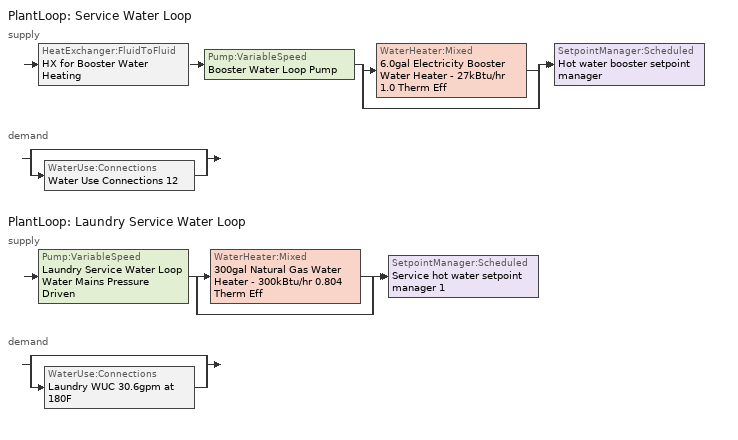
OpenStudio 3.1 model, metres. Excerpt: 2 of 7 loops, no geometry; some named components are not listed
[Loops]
PlantLoop 'Service Water Loop'
 supply: HeatExchanger:FluidToFluid 'HX for Booster Water Heating' > Pump:VariableSpeed 'Booster Water Loop Pump' > split
  | WaterHeater:Mixed '6.0gal Electricity Booster Water Heater - 27kBtu/hr 1.0 Therm Eff'
  | bypass
  join > SetpointManager:Scheduled 'Hot water booster setpoint manager'
 demand: split
  | bypass
  | WaterUse:Connections 'Water Use Connections 12'
PlantLoop 'Laundry Service Water Loop'
 supply: Pump:VariableSpeed 'Laundry Service Water Loop Water Mains Pressure Driven' > split
  | WaterHeater:Mixed '300gal Natural Gas Water Heater - 300kBtu/hr 0.804 Therm Eff'
  | bypass
  join > SetpointManager:Scheduled 'Service hot water setpoint manager 1'
 demand: split
  | bypass
  | WaterUse:Connections 'Laundry WUC 30.6gpm at 180F'
[Sizing:Zone]
Kitchen_Flr_6 ZN: Zone Cooling Design Supply Air Temperature Input Method=SupplyAirTemperature; Zone Cooling Design Supply Air Temperature {C}=12.7778; Zone Cooling Design Supply Air Temperature Difference {deltaC}=11.11; Zone Heating Design Supply Air Temperature Input Method=SupplyAirTemperature; Zone Heating Design Supply Air Temperature {C}=40; Zone Heating Design Supply Air Temperature Difference {deltaC}=11.11; Zone Cooling Design Supply Air Humidity Ratio {kg-H2O/kg-air}=0.0085; Zone Heating Design Supply Air Humidity Ratio {kg-H2O/kg-air}=0.008; Cooling Design Air Flow Method=DesignDayWithLimit; Cooling Minimum Air Flow Fraction=0.7; Heating Design Air Flow Method=DesignDay; Account for Dedicated Outdoor Air System=No; Dedicated Outdoor Air System Control Strategy=NeutralSupplyAir; Dedicated Outdoor Air Low Setpoint Temperature for Design {C}=autosize; Dedicated Outdoor Air High Setpoint Temperature for Design {C}=autosize
[PlantLoop] Glycol Concentration=0; Plant Loop Volume {m3}=Autocalculate; Load Distribution Scheme=Optimal
Name | Maximum Loop Temperature {C} | Minimum Loop Temperature {C}
Service Water Loop
Laundry Service Water Loop | 60 | 10
[Sizing:Plant] Loop Type=Heating; Design Loop Exit Temperature {C}=82.2222; Loop Design Temperature Difference {deltaC}=5; Sizing Option=NonCoincident; Zone Timesteps in Averaging Window=1; Coincident Sizing Factor Mode=None
Service Water Loop; Laundry Service Water Loop
[SetpointManager:Scheduled] Control Variable=Temperature
Name | Schedule | Setpoint Node or NodeList
Hot water booster setpoint manager | Service Water Booster Temp - 180.00000000000006F | Service Water Loop Supply Outlet Node
Service hot water setpoint manager 1 | Service Water Loop Temp - 180F | Laundry Service Water Loop Supply Outlet Node
[Pump:VariableSpeed] Pump Control Type=Continuous; Skin Loss Radiative Fraction=0.5; Design Power Sizing Method=PowerPerFlowPerPressure; Design Electric Power per Unit Flow Rate {W/(m3/s)}=348701.1; Design Shaft Power per Unit Flow Rate per Unit Head {W-s/m3-Pa}=1.28205; Design Minimum Flow Rate Fraction=0
Name | Rated Pump Head {Pa} | Rated Power Consumption {W} | Motor Efficiency | Minimum Flow Rate {m3/s}
Booster Water Loop Pump | 0 | 0 | 1 | 0
Laundry Service Water Loop Water Mains Pressure Driven | 0.001 |  | 0.855
[Refrigeration:System]
RefrSystem - Large Hotel: Refrigeration Condenser=Refrigeration Condenser Air Cooled 1; Minimum Condensing Temperature {C}=21; Refrigeration System Working Fluid Type=R404a; Suction Temperature Control Type=ConstantSuctionTemperature; Suction Piping Zone=Kitchen_Flr_6 ZN
[Refrigeration:Case]
Case Large Hotel: Availability Schedule=Always On Discrete; Zone=Kitchen_Flr_6 ZN; Rated Ambient Temperature {C}=23.8889; Rated Ambient Relative Humidity {percent}=55; Rated Total Cooling Capacity per Unit Length {W/m}=734; Rated Latent Heat Ratio=0.08; Rated Runtime Fraction=0.85; Case Length {m}=3.66; Case Operating Temperature {C}=2; Latent Case Credit Curve Type=CaseTemperatureMethod; Latent Case Credit Curve=Refrigeration Case Latent Credit Curve; Standard Case Fan Power per Unit Length {W/m}=55; Operating Case Fan Power per Unit Length {W/m}=55; Standard Case Lighting Power per Unit Length {W/m}=33; Installed Case Lighting Power per Unit Length {W/m}=33; Case Lighting Schedule=HotelLarge BLDG_LIGHT_SCH; Fraction of Lighting Energy to Case=1; Anti-Sweat Heater Control Type=None; Humidity at Zero Anti-Sweat Heater Energy {percent}=0; Case Height {m}=1.5; Fraction of Anti-Sweat Heater Energy to Case=0.2; Case Defrost Power per Unit Length {W/m}=0; Case Defrost Type=None; Case Defrost Schedule=Refrigeration Defrost Schedule; Case Defrost Drip-Down Schedule=Refrigeration Defrost Schedule 1; Defrost Energy Correction Curve Type=None; Under Case HVAC Return Air Fraction=0.05; Refrigerated Case Restocking Schedule=HotelLarge Kitchen_Flr_6_Case:2_SELFCONTAINEDDISPLAYCASE_CaseStockingSched; Case Credit Fraction Schedule=Refrigeration Case Credit Schedule; Design Evaporator Temperature or Brine Inlet Temperature {C}=-5.56
[Refrigeration:WalkIn]
Walk-In Large Hotel: Availability Schedule=Always On Discrete; Rated Coil Cooling Capacity {W}=2686.44; Operating Temperature {C}=-23; Rated Cooling Source Temperature {C}=-28.3333; Rated Total Heating Power {W}=0; Rated Cooling Coil Fan Power {W}=248.88; Rated Circulation Fan Power {W}=0; Rated Total Lighting Power {W}=120.048; Lighting Schedule=HotelLarge BLDG_LIGHT_SCH; Defrost Type=Electric; Defrost Control Type=TimeSchedule; Defrost Schedule=Refrigeration Defrost Schedule 2; Defrost Drip-Down Schedule=Refrigeration Defrost Schedule 3; Defrost Power {W}=1998.36; Temperature Termination Defrost Fraction to Ice=0.7; Restocking Schedule=HotelLarge Kitchen_Flr_6_Case:1_WALKINFREEZER_WalkInStockingSched; Insulated Floor Surface Area {m2}=11.1484; Insulated Floor U-Value {W/m2-K}=0.207; WalkIn Zone Boundary 1=Refrigeration Walk In Zone Boundary 1
[Refrigeration:WalkIn:ZoneBoundary]
Refrigeration Walk In Zone Boundary 1: Zone=Kitchen_Flr_6 ZN; Total Insulated Surface Area Facing Zone {m2}=43.4; Insulated Surface U-Value Facing Zone {W/m2-K}=0.235; Area of Stocking Doors Facing Zone {m2}=2; Height of Stocking Doors Facing Zone {m}=2; Stocking Door Opening Schedule Name Facing Zone=door_wi_sched; Stocking Door Opening Protection Type Facing Zone=StripCurtain
[Refrigeration:Condenser:AirCooled]
Refrigeration Condenser Air Cooled 1: Rated Effective Total Heat Rejection Rate Curve=Curve Linear 1; Rated Subcooling Temperature Difference {deltaC}=0; Condenser Fan Speed Control Type=Fixed; Rated Fan Power {W}=946.525; Minimum Fan Air Flow Ratio=0.1
[EnergyManagementSystem:ProgramCallingManager]
VAVWITHREHEATOptimumStartCallingManager0: BeginTimestepBeforePredictor; VAVWITHREHEATOptimumStartProg0
[EnergyManagementSystem:OutputVariable]
Wired_LTG: EMS Variable=Wired_LTG; Type of Data in Variable=Summed; Update Frequency=ZoneTimeStep; Units=J
[ElectricLoadCenter:Transformer]
Transformer_1: Availability Schedule=Always On Discrete; Transformer Usage=PowerInFromGrid; Rated Capacity {VA}=150000; Phase=3; Conductor Material=Aluminum; Full Load Temperature Rise {C}=150; Fraction of Eddy Current Losses=0.1; Performance Input Method=NominalEfficiency; Nameplate Efficiency=0.983; Per Unit Load for Nameplate Efficiency=0.35; Reference Temperature for Nameplate Efficiency {C}=75; Consider Transformer Loss for Utility Cost=Yes; Meter Name 1=Wired_LTG_Electricity; Meter Name 2=InteriorEquipment:Electricity
[WaterHeater:Mixed] Deadband Temperature Difference {deltaC}=2; Maximum Temperature Limit {C}=82.2222; Heater Control Type=Cycle; Off Cycle Parasitic Fuel Consumption Rate {W}=0; Off Cycle Parasitic Heat Fraction to Tank=0; On Cycle Parasitic Fuel Consumption Rate {W}=0; On Cycle Parasitic Heat Fraction to Tank=0; Ambient Temperature Indicator=ThermalZone; Use Side Effectiveness=1; Source Side Effectiveness=1; Use Side Design Flow Rate {m3/s}=autosize; Source Side Design Flow Rate {m3/s}=autosize; Indirect Water Heating Recovery Time {hr}=1.5; Source Side Flow Control Mode=IndirectHeatPrimarySetpoint
Name | Tank Volume {m3} | Setpoint Temperature Schedule | Heater Maximum Capacity {W} | Heater Fuel Type | Heater Thermal Efficiency | Off Cycle Parasitic Fuel Type | On Cycle Parasitic Fuel Type | Ambient Temperature Thermal Zone | Off Cycle Loss Coefficient to Ambient Temperature {W/K} | On Cycle Loss Coefficient to Ambient Temperature {W/K}
6.0gal Electricity Booster Water Heater - 27kBtu/hr 1.0 Therm Eff | 0.0227125 | Service Water Booster Temp - 180.00000000000006F | 7999.96 | Electricity | 1 | Electricity | Electricity | Kitchen_Flr_6 ZN | 1.05486 | 1.05486
300gal Natural Gas Water Heater - 300kBtu/hr 0.804 Therm Eff | 1.13562 | Service Water Loop Temp - 180F | 87921.3 | NaturalGas | 0.803984 | NaturalGas | NaturalGas | Basement ZN | 11.2595 | 11.2595
[WaterUse:Connections]
Name | Water Use Equipment Name 1
Water Use Connections 12 | Booster Water Fixture - 1.33 gpm at 180F
Laundry WUC 30.6gpm at 180F | Laundry Service Water Use 30.6gpm at 180F
[WaterUse:Equipment:Definition]
Name | Peak Flow Rate {m3/s} | Target Temperature Schedule | Sensible Fraction Schedule | Latent Fraction Schedule
Booster Water Fixture Def - 1.33 gpm | 8.391e-05 | Mixed Water At Faucet Temp - 180F
Laundry Service Water Use Def 30.6gpm | 0.00193056 | Mixed Water At Faucet Temp - 180F 1 | Fraction Sensible - 0.2 | Fraction Latent - 0.05
[WaterUse:Equipment]
Name | Water Use Equipment Definition | Flow Rate Fraction Schedule
Booster Water Fixture - 1.33 gpm at 180F | Booster Water Fixture Def - 1.33 gpm | HotelLarge BLDG_SWH_SCH
Laundry Service Water Use 30.6gpm at 180F | Laundry Service Water Use Def 30.6gpm | HotelLarge LAUNDRY_SWH_SCH
[EnergyManagementSystem:Actuator] Actuated Component Control Type=Schedule Value
Name | Actuated Component | Actuated Component Type
Mains_Water_Temp_Act | Mains Water Temperature | Schedule:Constant
VAVWITHREHEATHtgSch0 | HotelLarge HTGSETP_SCH | Schedule:Year
VAVWITHREHEATClgSch0 | HotelLarge CLGSETP_SCH | Schedule:Year
[HeatExchanger:AirToAir:SensibleAndLatent]
9 Zone DOAS ERV: Availability Schedule=Always On Discrete; Nominal Supply Air Flow Rate {m3/s}=autosize; Sensible Effectiveness at 100% Heating Air Flow=0.7; Latent Effectiveness at 100% Heating Air Flow=0.6; Sensible Effectiveness at 75% Heating Air Flow=0.7; Latent Effectiveness at 75% Heating Air Flow=0.6; Sensible Effectiveness at 100% Cooling Air Flow=0.75; Latent Effectiveness at 100% Cooling Air Flow=0.6; Sensible Effectiveness at 75% Cooling Air Flow=0.75; Latent Effectiveness at 75% Cooling Air Flow=0.6; Nominal Electric Power {W}=1521.67; Supply Air Outlet Temperature Control=No; Heat Exchanger Type=Rotary; Frost Control Type=ExhaustOnly; Threshold Temperature {C}=-23.3; Initial Defrost Time Fraction=0.167; Rate of Defrost Time Fraction Increase {1/K}=1.44; Economizer Lockout=Yes
[SetpointManager:OutdoorAirPretreat]
Setpoint Manager Outdoor Air Pretreat 1: Minimum Setpoint Temperature {C}=-99; Maximum Setpoint Temperature {C}=99; Minimum Setpoint Humidity Ratio {kgWater/kgDryAir}=1e-05; Maximum Setpoint Humidity Ratio {kgWater/kgDryAir}=1; Setpoint Node or NodeList=9 Zone DOAS ERV Primary Outlet Air Node
[Schedule:Constant]
Name | Value
Always On Discrete | 1
Mains Water Temperature | 10
[Schedule:Ruleset]
Name | Default Day Schedule | Summer Design Day Schedule | Winter Design Day Schedule
HotelLarge HTGSETP_SCH | HotelLarge HTGSETP_SCH Default | HotelLarge HTGSETP_SCH Summer Design Day | HotelLarge HTGSETP_SCH Winter Design Day
HotelLarge CLGSETP_SCH | HotelLarge CLGSETP_SCH Default | HotelLarge CLGSETP_SCH Summer Design Day | HotelLarge CLGSETP_SCH Winter Design Day
HotelLarge BLDG_LIGHT_SCH | HotelLarge BLDG_LIGHT_SCH Default | HotelLarge BLDG_LIGHT_SCH Summer Design Day | HotelLarge BLDG_LIGHT_SCH Winter Design Day
HotelLarge Kitchen_Flr_6_Case:2_SELFCONTAINEDDISPLAYCASE_CaseStockingSched | HotelLarge Kitchen_Flr_6_Case:2_SELFCONTAINEDDISPLAYCASE_CaseStockingSched Default | HotelLarge Kitchen_Flr_6_Case:2_SELFCONTAINEDDISPLAYCASE_CaseStockingSched Summer Design Day | HotelLarge Kitchen_Flr_6_Case:2_SELFCONTAINEDDISPLAYCASE_CaseStockingSched Winter Design Day
Refrigeration Defrost Schedule | Refrigeration Defrost Schedule Default
Refrigeration Defrost Schedule 1 | Refrigeration Defrost Schedule Default 1
Refrigeration Case Credit Schedule | Refrigeration Case Credit Schedule Default
HotelLarge Kitchen_Flr_6_Case:1_WALKINFREEZER_WalkInStockingSched | HotelLarge Kitchen_Flr_6_Case:1_WALKINFREEZER_WalkInStockingSched Default | HotelLarge Kitchen_Flr_6_Case:1_WALKINFREEZER_WalkInStockingSched Summer Design Day | HotelLarge Kitchen_Flr_6_Case:1_WALKINFREEZER_WalkInStockingSched Winter Design Day
door_wi_sched | door_wi_sched Default
Refrigeration Defrost Schedule 2 | Refrigeration Defrost Schedule Default 2
Refrigeration Defrost Schedule 3 | Refrigeration Defrost Schedule Default 3
Fraction Sensible - 0.2 | Fraction Sensible - 0.2 Default
Fraction Latent - 0.05 | Fraction Latent - 0.05 Default
HotelLarge BLDG_SWH_SCH | HotelLarge BLDG_SWH_SCH Default | HotelLarge BLDG_SWH_SCH Summer Design Day | HotelLarge BLDG_SWH_SCH Winter Design Day
Service Water Booster Temp - 180.00000000000006F | Service Water Booster Temp - 180.00000000000006F Default
Mixed Water At Faucet Temp - 180F | Mixed Water At Faucet Temp - 180F Default
Service Water Loop Temp - 180F | Service Water Loop Temp - 180F Default
Mixed Water At Faucet Temp - 180F 1 | Mixed Water At Faucet Temp - 180F Default 1
HotelLarge LAUNDRY_SWH_SCH | HotelLarge LAUNDRY_SWH_SCH Default | HotelLarge LAUNDRY_SWH_SCH Summer Design Day | HotelLarge LAUNDRY_SWH_SCH Winter Design Day
[Schedule:Day]
HotelLarge HTGSETP_SCH Default; HotelLarge HTGSETP_SCH Winter Design Day; HotelLarge HTGSETP_SCH Summer Design Day: 24, 0, 21
HotelLarge CLGSETP_SCH Default; HotelLarge CLGSETP_SCH Winter Design Day; HotelLarge CLGSETP_SCH Summer Design Day: 24, 0, 24
HotelLarge BLDG_LIGHT_SCH Default: 2, 0, 0.3, 6, 0, 0.2, 7, 0, 0.3, 9, 0, 0.4, 13, 0, 0.3, 18, 0, 0.2, 19, 0, 0.5, 20, 0, 0.7, 21, 0, 0.8, 22, 0, 0.6, 23, 0, 0.5, 24, 0, 0.3
HotelLarge BLDG_LIGHT_SCH Sat Day: 2, 0, 0.2, 6, 0, 0.1, 8, 0, 0.3, 10, 0, 0.4, 11, 0, 0.3, 18, 0, 0.25, 19, 0, 0.6, 22, 0, 0.7, 23, 0, 0.6, 24, 0, 0.3
HotelLarge BLDG_LIGHT_SCH Summer Design Day: 24, 0, 1
HotelLarge BLDG_LIGHT_SCH Wkdy Day: 1, 0, 0.2, 2, 0, 0.15, 5, 0, 0.1, 6, 0, 0.2, 7, 0, 0.4, 8, 0, 0.5, 10, 0, 0.4, 18, 0, 0.25, 19, 0, 0.6, 20, 0, 0.8, 21, 0, 0.9, 22, 0, 0.8, 23, 0, 0.6, 24, 0, 0.3
HotelLarge BLDG_LIGHT_SCH Winter Design Day: 24, 0, 0
HotelLarge Kitchen_Flr_6_Case:2_SELFCONTAINEDDISPLAYCASE_CaseStockingSched Default; HotelLarge Kitchen_Flr_6_Case:2_SELFCONTAINEDDISPLAYCASE_CaseStockingSched Winter Design Day; HotelLarge Kitchen_Flr_6_Case:2_SELFCONTAINEDDISPLAYCASE_CaseStockingSched Summer Design Day: 6, 0, 0, 7, 0, 50, 9, 0, 70, 10, 0, 80, 11, 0, 70, 13, 0, 50, 14, 0, 80, 15, 0, 90, 16, 0, 80, 24, 0, 0
Refrigeration Defrost Schedule Default; Refrigeration Defrost Schedule Default 1: 0, 59, 0, 24, 0, 0
Refrigeration Case Credit Schedule Default: 7, 0, 0.2, 21, 0, 0.4, 24, 0, 0.2
HotelLarge Kitchen_Flr_6_Case:1_WALKINFREEZER_WalkInStockingSched Default: 4, 0, 0, 5, 0, 725, 6, 0, 417, 7, 0, 290, 24, 0, 0
HotelLarge Kitchen_Flr_6_Case:1_WALKINFREEZER_WalkInStockingSched Winter Design Day; HotelLarge Kitchen_Flr_6_Case:1_WALKINFREEZER_WalkInStockingSched Summer Design Day; HotelLarge Kitchen_Flr_6_Case:1_WALKINFREEZER_WalkInStockingSched WntrDsn|SmrDsn|Wknd|Mon|Wed|Thu Day: 4, 0, 0, 5, 0, 125, 6, 0, 117, 7, 0, 90, 19, 0, 0, 20, 0, 125, 21, 0, 117, 22, 0, 90, 24, 0, 0
door_wi_sched Default: 6, 0, 0, 22, 0, 0.0625, 24, 0, 0
Refrigeration Defrost Schedule Default 2; Refrigeration Defrost Schedule Default 3: 0, 59, 1, 10, 0, 0, 10, 59, 1, 24, 0, 0
Fraction Sensible - 0.2 Default: 24, 0, 0.2
Fraction Latent - 0.05 Default: 24, 0, 0.05
HotelLarge BLDG_SWH_SCH Default: 1, 0, 0.25, 5, 0, 0.2, 6, 0, 0.3, 9, 0, 0.5, 10, 0, 0.55, 12, 0, 0.5, 14, 0, 0.4, 17, 0, 0.3, 18, 0, 0.4, 20, 0, 0.5, 21, 0, 0.4, 22, 0, 0.5, 23, 0, 0.4, 24, 0, 0.2
HotelLarge BLDG_SWH_SCH Summer Design Day; HotelLarge BLDG_SWH_SCH SmrDsn|Wkdy Day: 1, 0, 0.2, 4, 0, 0.15, 5, 0, 0.2, 6, 0, 0.25, 7, 0, 0.5, 8, 0, 0.6, 9, 0, 0.55, 10, 0, 0.45, 11, 0, 0.4, 12, 0, 0.45, 13, 0, 0.4, 14, 0, 0.35, 17, 0, 0.3, 18, 0, 0.4, 19, 0, 0.55, 20, 0, 0.6, 21, 0, 0.5, 22, 0, 0.55, 23, 0, 0.45, 24, 0, 0.25
HotelLarge BLDG_SWH_SCH Winter Design Day; HotelLarge BLDG_SWH_SCH WntrDsn|Sat Day: 1, 0, 0.2, 4, 0, 0.15, 5, 0, 0.2, 6, 0, 0.25, 7, 0, 0.4, 10, 0, 0.5, 11, 0, 0.45, 13, 0, 0.5, 14, 0, 0.45, 16, 0, 0.4, 17, 0, 0.35, 18, 0, 0.4, 20, 0, 0.55, 21, 0, 0.5, 22, 0, 0.55, 23, 0, 0.4, 24, 0, 0.3
Service Water Booster Temp - 180.00000000000006F Default; Mixed Water At Faucet Temp - 180F Default; Service Water Loop Temp - 180F Default; Mixed Water At Faucet Temp - 180F Default 1: 24, 0, 82.2222
HotelLarge LAUNDRY_SWH_SCH Default; HotelLarge LAUNDRY_SWH_SCH Winter Design Day; HotelLarge LAUNDRY_SWH_SCH Summer Design Day: 17, 0, 0, 24, 0, 1
[Schedule:Rule] Date Specification Type=DateRange; Start Month=1; Start Day=1; End Month=12; End Day=31
Name | Schedule Ruleset | Rule Order | Day Schedule | Apply Saturday | Apply Monday | Apply Tuesday | Apply Wednesday | Apply Thursday | Apply Friday | Apply Sunday
Schedule Rule 25 | HotelLarge BLDG_LIGHT_SCH | 1 | HotelLarge BLDG_LIGHT_SCH Sat Day | Yes
Schedule Rule 26 | HotelLarge BLDG_LIGHT_SCH | 0 | HotelLarge BLDG_LIGHT_SCH Wkdy Day |  | Yes | Yes | Yes | Yes | Yes
Schedule Rule 27 | HotelLarge Kitchen_Flr_6_Case:1_WALKINFREEZER_WalkInStockingSched | 0 | HotelLarge Kitchen_Flr_6_Case:1_WALKINFREEZER_WalkInStockingSched WntrDsn|SmrDsn|Wknd|Mon|Wed|Thu Day | Yes | Yes |  | Yes | Yes |  | Yes
Schedule Rule 29 | HotelLarge BLDG_SWH_SCH | 1 | HotelLarge BLDG_SWH_SCH SmrDsn|Wkdy Day |  | Yes | Yes | Yes | Yes | Yes
Schedule Rule 30 | HotelLarge BLDG_SWH_SCH | 0 | HotelLarge BLDG_SWH_SCH WntrDsn|Sat Day | Yes
[Curve:Cubic]
Refrigeration Case Latent Credit Curve: Coefficient1 Constant=0.0265263; Coefficient2 x=0.00107803; Coefficient3 x**2=6.02558e-05; Coefficient4 x**3=1.23732e-06; Minimum Value of x=-35; Maximum Value of x=20
[Curve:Linear]
Curve Linear 1: Coefficient1 Constant=0; Coefficient2 x=1018.49; Minimum Value of x=1.4; Maximum Value of x=33.3
